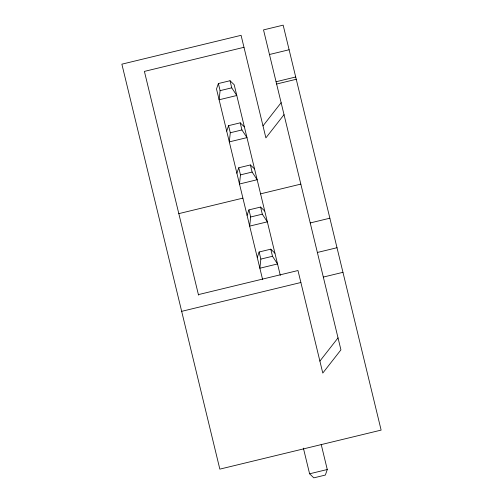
<?xml version="1.0" encoding="UTF-8"?>
<svg xmlns="http://www.w3.org/2000/svg" width="503" height="503" viewBox="0 0 503 503"><rect width="100%" height="100%" fill="white"/><g stroke="black" fill="none" stroke-linecap="round" stroke-linejoin="round"><path stroke-width="0.75" d="M218.377 83.542L220.1 90.647L219.119 99.776L236.787 95.501L231.738 87.83L230.022 80.732L218.377 83.542L216.51 89L262.635 279.662M228.569 125.656L230.286 132.761L229.305 141.89L246.973 137.615L241.924 129.944L240.208 122.839L228.569 125.656L226.696 131.107M238.755 167.769L240.472 174.874L239.491 184.004L257.159 179.728L252.116 172.057L250.393 164.953L238.755 167.769L236.882 173.221M248.947 209.883L250.664 216.982L249.683 226.111L267.351 221.842L262.302 214.165L260.585 207.066L248.947 209.883L247.074 215.334M259.133 251.99L260.85 259.095L259.869 268.225L277.537 263.949L272.488 256.279L270.771 249.18L259.133 251.99L257.259 257.448M321.191 444.394L327.271 469.519L325.366 475.058L313.822 477.85L309.603 473.795L303.391 448.123M262.994 125.888L281.133 102.681M284.032 114.659L265.892 137.872L241.082 35.329L121.871 64.17L219.842 469.129L381.129 430.109L283.158 25.15L263.522 29.897L340.927 349.855L322.788 373.063L297.983 270.526L198.408 294.613M319.889 361.085L338.029 337.878M243.98 47.307L144.405 71.401L198.534 295.142M269.476 54.5L289.112 49.753M220.1 90.647L231.738 87.83M276.065 81.744L295.701 76.99M276.619 84.026L296.254 79.273M230.286 132.761L241.924 129.944M240.472 174.874L252.116 172.057M178.816 213.63L242.874 198.132M260.409 193.888L300.832 184.111M250.664 216.982L262.302 214.165M310.225 222.948L329.861 218.201M260.85 259.095L272.488 256.279M317.368 252.475L337.004 247.721M181.671 311.344L300.882 282.504M323.322 277.071L342.958 272.324M309.603 473.795L327.271 469.519M230.022 80.732L234.178 84.724L280.303 275.386M240.208 122.839L244.364 126.838M250.393 164.953L254.556 168.945M260.585 207.066L264.741 211.059M270.771 249.18L274.927 253.172"/></g></svg>
